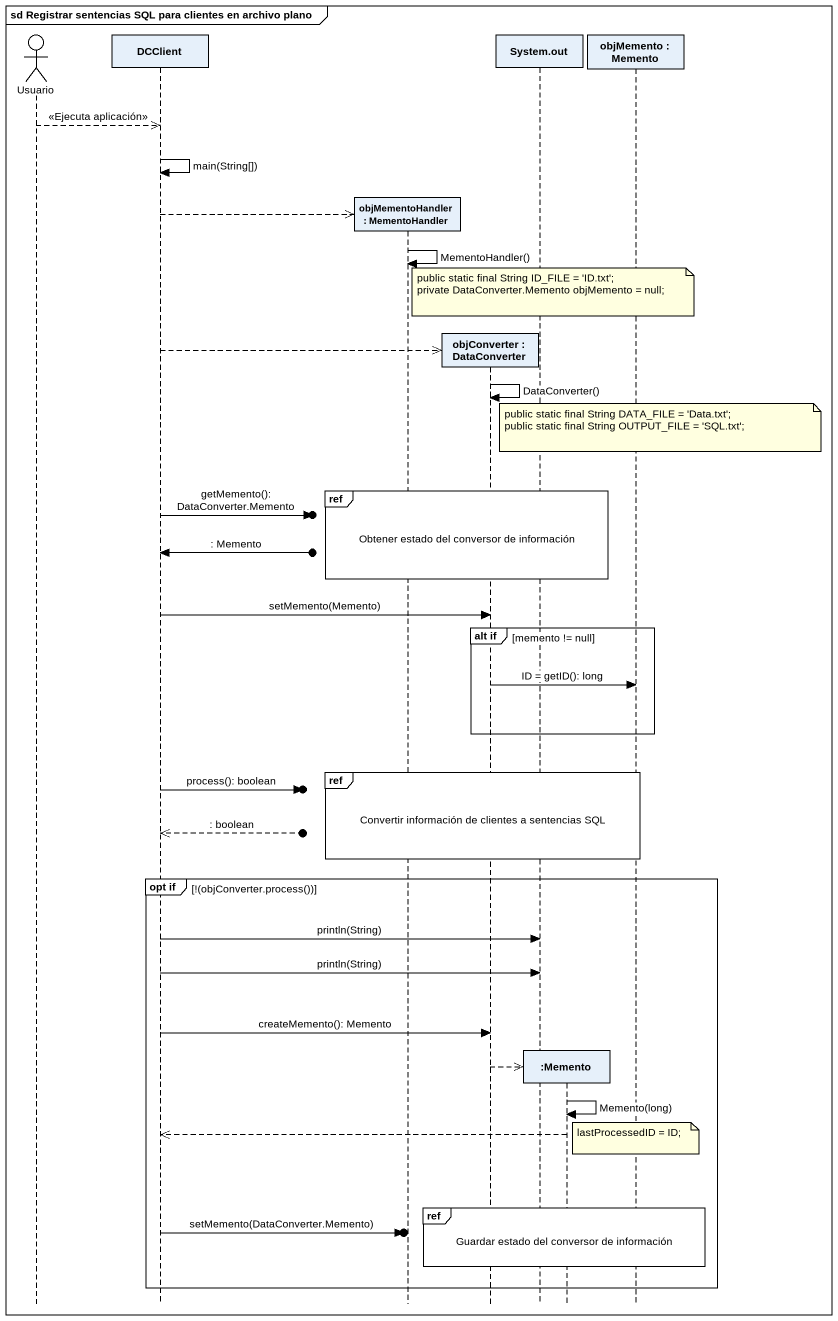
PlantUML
@startuml
mainframe sd Registrar sentencias SQL para clientes en archivo plano
hide footbox
actor Usuario
participant DCClient
participant "objMementoHandler : MementoHandler" as objMementoHandler
participant "objConverter : DataConverter" as objConverter
participant "System.out" as System_out
participant ":Memento" as Memento
participant "objMemento : Memento" as objMemento

Usuario -->> DCClient : <<Ejecuta aplicación>>
DCClient -> DCClient : main(String[])
DCClient -->> objMementoHandler **
objMementoHandler -> objMementoHandler : MementoHandler()
note over System_out
  public static final String ID_FILE = 'ID.txt';
  private DataConverter.Memento objMemento = null;
end note
DCClient -->> objConverter **
objConverter -> objConverter : DataConverter()
note over objMemento
  public static final String DATA_FILE = 'Data.txt';
  public static final String OUTPUT_FILE = 'SQL.txt';
end note
ref over objMementoHandler, objConverter, System_out, Memento : Obtener estado del conversor de información
DCClient ->o] : getMemento(): DataConverter.Memento
DCClient <-o] : : Memento
DCClient -> objConverter : setMemento(Memento)
group alt if [memento != null]
  objConverter -> objMemento : ID = getID(): long
end
ref over objMementoHandler, objConverter, System_out, Memento, objMemento : Convertir información de clientes a sentencias SQL
DCClient ->o] : process(): boolean
DCClient <<--o] : : boolean
group opt if [!(objConverter.process())]
  DCClient -> System_out : println(String)
  DCClient -> System_out : println(String)
  DCClient -> objConverter : createMemento(): Memento
  objConverter -->> Memento **
  Memento -> Memento : Memento(long)
  Memento -->> DCClient
  note over objMemento : lastProcessedID = ID;
  ref over objConverter, System_out, Memento, objMemento : Guardar estado del conversor de información
  DCClient ->o] : setMemento(DataConverter.Memento)
end
@enduml
